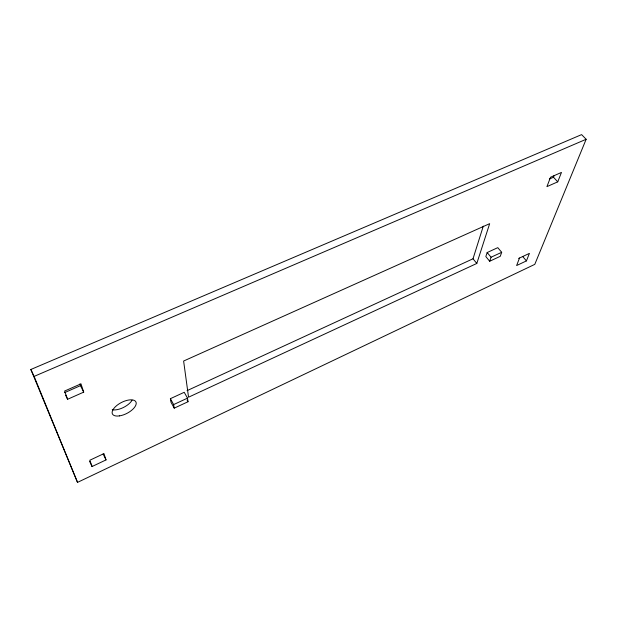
<?xml version="1.0" encoding="UTF-8"?>
<svg xmlns="http://www.w3.org/2000/svg" width="617" height="617" viewBox="0 0 617 617"><rect width="100%" height="100%" fill="white"/><g stroke="black" fill="none" stroke-linecap="round" stroke-linejoin="round"><path stroke-width="0.93" d="M187.051 390.654L473.008 258.778L483.304 226.123M476.81 263.444L489.667 223.662L183.619 361.03L188.547 397.201L476.81 263.444L473.008 258.778M487.168 252.546L485.826 256.572L489.69 261.246L500.264 256.317L501.69 252.299L497.78 247.648L487.168 252.546L491.055 257.235L489.69 261.246M519.506 258.037L516.622 265.541L526.432 260.898L529.409 253.371L518.627 258.454M549.323 179.061L553.472 177.233L554.143 175.513M557.737 181.845L561.47 172.421L550.541 177.233L546.924 186.642L557.737 181.845L553.472 177.233M586.15 139.272L534.785 264.361L77.518 482.386L30.85 369.483L581.607 134.614L586.15 139.272L34.112 376.393L30.85 369.483M92.087 466.514L106.031 459.912L103.949 453.595L89.804 460.251L92.087 466.514L89.619 461.393M174.233 408.153L173.639 404.582L187.514 398.142L184.221 392.296L170.385 398.675L171.002 402.276L174.233 408.153L188.015 401.736L187.514 398.142M491.055 257.235L501.69 252.299M67.6 399.276L83.704 392.134L80.974 383.843L64.6 391.047L67.6 399.276L65.603 395.181M64.407 392.72L80.465 385.648L79.909 383.975M522.707 256.533L526.432 260.898M187.082 400.078L188.015 401.736M170.385 398.675L173.639 404.582M80.465 385.648L83.704 392.134M103.116 453.996L106.031 459.912M34.112 376.393L77.518 482.386M132.084 400.225A13.142 6.155 -27.1 0 1 112.24 409.75M119.428 415.897A13.196 6.093 -27.3 0 0 136.141 402.554A13.196 6.093 -27.3 0 0 116.937 405.384A13.196 6.093 -27.3 0 0 119.428 415.897"/></g></svg>
